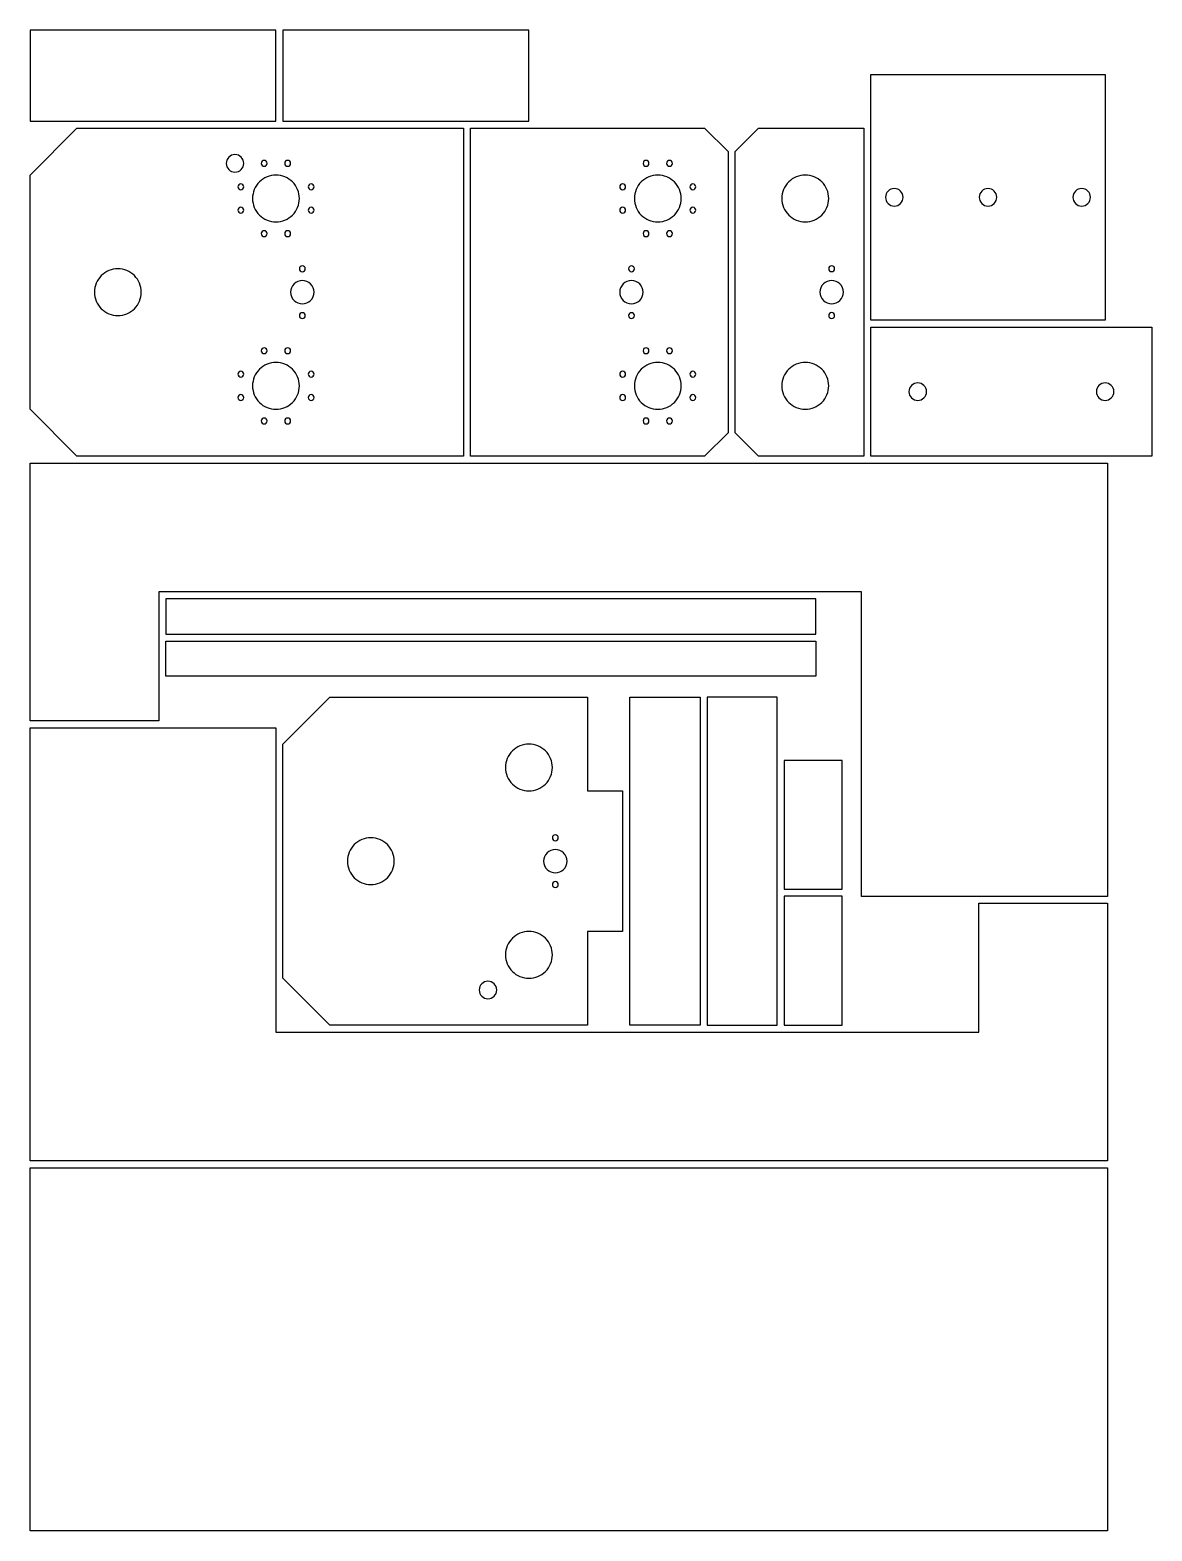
# Model space of a CAD drawing. Extents: x 0.5 to 48.4, y 0.5 to 64.6.
import ezdxf

# ---------------------------------------------------------------- set-up
doc = ezdxf.new("R2010")
doc.units = 0
doc.layers.get('0').update_dxf_attribs({"linetype": 'CONTINUOUS'})

msp = doc.modelspace()

# ---------------------------------------------------------------- linework, layer by layer
for points in [[(0.5, 60.707), (11, 60.707), (11, 64.597), (0.5, 64.597)], [(11.3, 60.707), (21.8, 60.707), (21.8, 64.597), (11.3, 64.597)], [(46.398, 62.704), (46.398, 52.204), (36.398, 52.204), (36.398, 62.704)], [(2.5, 46.403), (0.5, 48.403), (0.5, 58.403), (2.5, 60.403), (19, 60.403), (19, 46.403)], [(29.3, 60.403), (30.3, 59.403), (30.3, 47.403), (29.3, 46.403), (19.3, 46.403), (19.3, 60.403)], [(30.598, 59.404), (31.598, 60.404), (36.098, 60.404), (36.098, 46.404), (31.598, 46.404), (30.598, 47.404)], [(36.398, 46.404), (36.398, 51.904), (48.398, 51.904), (48.398, 46.404)], [(46.5, 27.603), (36, 27.603), (36, 40.603), (6, 40.603), (6, 35.103), (0.5, 35.103), (0.5, 46.103), (46.5, 46.103)], [(6.3, 40.303), (6.3, 38.803), (34.05, 38.803), (34.05, 40.303)], [(6.3, 38.503), (34.05, 38.503), (34.05, 37.003), (6.3, 37.003)], [(11.3, 34.108), (13.3, 36.108), (24.3, 36.108), (24.3, 32.108), (25.8, 32.108), (25.8, 26.108), (24.3, 26.108), (24.3, 22.108), (13.3, 22.108), (11.3, 24.108)], [(29.103, 22.108), (26.103, 22.108), (26.103, 36.108), (29.103, 36.108)], [(32.403, 22.108), (32.403, 36.108), (29.403, 36.108), (29.403, 22.108)], [(0.5, 34.808), (11, 34.808), (11, 21.808), (41, 21.808), (41, 27.308), (46.5, 27.308), (46.5, 16.308), (0.5, 16.308)], [(32.703, 33.408), (32.703, 27.908), (35.178, 27.908), (35.178, 33.408)], [(32.703, 27.608), (32.703, 22.108), (35.178, 22.108), (35.178, 27.608)], [(46.5, 16.008), (46.5, 0.508), (0.5, 0.508), (0.5, 16.008)]]:
    msp.add_lwpolyline(points, close=True)
for points in [[(9.625, 58.903, 0.414214), (9.25, 59.278, 0.414214), (8.875, 58.903, 0.414214), (9.25, 58.528, 0.414214)], [(10.625, 58.903, 0.414214), (10.5, 59.028, 0.414214), (10.375, 58.903, 0.414214), (10.5, 58.778, 0.414214)], [(11.625, 58.903, 0.414214), (11.5, 59.028, 0.414214), (11.375, 58.903, 0.414214), (11.5, 58.778, 0.414214)], [(26.675, 58.903, 0.414214), (26.8, 58.778, 0.414214), (26.925, 58.903, 0.414214), (26.8, 59.028, 0.414214)], [(27.675, 58.903, 0.414214), (27.8, 58.778, 0.414214), (27.925, 58.903, 0.414214), (27.8, 59.028, 0.414214)], [(12, 57.403, 0.414214), (11, 58.403, 0.414214), (10, 57.403, 0.414214), (11, 56.403, 0.414214)], [(26.3, 57.403, 0.414214), (27.3, 56.403, 0.414214), (28.3, 57.403, 0.414214), (27.3, 58.403, 0.414214)], [(34.598, 57.404, 0.414214), (33.598, 58.404, 0.414214), (32.598, 57.404, 0.414214), (33.598, 56.404, 0.414214)], [(9.625, 57.903, 0.414214), (9.5, 58.028, 0.414214), (9.375, 57.903, 0.414214), (9.5, 57.778, 0.414214)], [(12.625, 57.903, 0.414214), (12.5, 58.028, 0.414214), (12.375, 57.903, 0.414214), (12.5, 57.778, 0.414214)], [(25.675, 57.903, 0.414214), (25.8, 57.778, 0.414214), (25.925, 57.903, 0.414214), (25.8, 58.028, 0.414214)], [(28.675, 57.903, 0.414214), (28.8, 57.778, 0.414214), (28.925, 57.903, 0.414214), (28.8, 58.028, 0.414214)], [(37.398, 57.829, 0.414214), (37.023, 57.454, 0.414214), (37.398, 57.079, 0.414214), (37.773, 57.454, 0.414214)], [(41.398, 57.829, 0.414214), (41.023, 57.454, 0.414214), (41.398, 57.079, 0.414214), (41.773, 57.454, 0.414214)], [(45.398, 57.829, 0.414214), (45.023, 57.454, 0.414214), (45.398, 57.079, 0.414214), (45.773, 57.454, 0.414214)], [(9.625, 56.903, 0.414214), (9.5, 57.028, 0.414214), (9.375, 56.903, 0.414214), (9.5, 56.778, 0.414214)], [(12.625, 56.903, 0.414214), (12.5, 57.028, 0.414214), (12.375, 56.903, 0.414214), (12.5, 56.778, 0.414214)], [(25.675, 56.903, 0.414214), (25.8, 56.778, 0.414214), (25.925, 56.903, 0.414214), (25.8, 57.028, 0.414214)], [(28.675, 56.903, 0.414214), (28.8, 56.778, 0.414214), (28.925, 56.903, 0.414214), (28.8, 57.028, 0.414214)], [(10.625, 55.903, 0.414214), (10.5, 56.028, 0.414214), (10.375, 55.903, 0.414214), (10.5, 55.778, 0.414214)], [(11.625, 55.903, 0.414214), (11.5, 56.028, 0.414214), (11.375, 55.903, 0.414214), (11.5, 55.778, 0.414214)], [(26.675, 55.903, 0.414214), (26.8, 55.778, 0.414214), (26.925, 55.903, 0.414214), (26.8, 56.028, 0.414214)], [(27.675, 55.903, 0.414214), (27.8, 55.778, 0.414214), (27.925, 55.903, 0.414214), (27.8, 56.028, 0.414214)], [(12.25, 54.403, 0.414214), (12.125, 54.528, 0.414214), (12, 54.403, 0.414214), (12.125, 54.278, 0.414214)], [(26.05, 54.403, 0.414214), (26.175, 54.278, 0.414214), (26.3, 54.403, 0.414214), (26.175, 54.528, 0.414214)], [(34.848, 54.404, 0.414214), (34.723, 54.529, 0.414214), (34.598, 54.404, 0.414214), (34.723, 54.279, 0.414214)], [(5.25, 53.403, 0.414214), (4.25, 54.403, 0.414214), (3.25, 53.403, 0.414214), (4.25, 52.403, 0.414214)], [(12.625, 53.403, 0.414214), (12.125, 53.903, 0.414214), (11.625, 53.403, 0.414214), (12.125, 52.903, 0.414214)], [(25.675, 53.403, 0.414214), (26.175, 52.903, 0.414214), (26.675, 53.403, 0.414214), (26.175, 53.903, 0.414214)], [(35.223, 53.404, 0.414214), (34.723, 53.904, 0.414214), (34.223, 53.404, 0.414214), (34.723, 52.904, 0.414214)], [(12.25, 52.403, 0.414214), (12.125, 52.528, 0.414214), (12, 52.403, 0.414214), (12.125, 52.278, 0.414214)], [(26.05, 52.403, 0.414214), (26.175, 52.278, 0.414214), (26.3, 52.403, 0.414214), (26.175, 52.528, 0.414214)], [(34.848, 52.404, 0.414214), (34.723, 52.529, 0.414214), (34.598, 52.404, 0.414214), (34.723, 52.279, 0.414214)], [(10.625, 50.903, 0.414214), (10.5, 51.028, 0.414214), (10.375, 50.903, 0.414214), (10.5, 50.778, 0.414214)], [(11.625, 50.903, 0.414214), (11.5, 51.028, 0.414214), (11.375, 50.903, 0.414214), (11.5, 50.778, 0.414214)], [(26.675, 50.903, 0.414214), (26.8, 50.778, 0.414214), (26.925, 50.903, 0.414214), (26.8, 51.028, 0.414214)], [(27.675, 50.903, 0.414214), (27.8, 50.778, 0.414214), (27.925, 50.903, 0.414214), (27.8, 51.028, 0.414214)], [(9.625, 49.903, 0.414214), (9.5, 50.028, 0.414214), (9.375, 49.903, 0.414214), (9.5, 49.778, 0.414214)], [(12, 49.403, 0.414214), (11, 50.403, 0.414214), (10, 49.403, 0.414214), (11, 48.403, 0.414214)], [(12.625, 49.903, 0.414214), (12.5, 50.028, 0.414214), (12.375, 49.903, 0.414214), (12.5, 49.778, 0.414214)], [(25.675, 49.903, 0.414214), (25.8, 49.778, 0.414214), (25.925, 49.903, 0.414214), (25.8, 50.028, 0.414214)], [(26.3, 49.403, 0.414214), (27.3, 48.403, 0.414214), (28.3, 49.403, 0.414214), (27.3, 50.403, 0.414214)], [(28.675, 49.903, 0.414214), (28.8, 49.778, 0.414214), (28.925, 49.903, 0.414214), (28.8, 50.028, 0.414214)], [(34.598, 49.404, 0.414214), (33.598, 50.404, 0.414214), (32.598, 49.404, 0.414214), (33.598, 48.404, 0.414214)], [(38.398, 49.529, 0.414214), (38.023, 49.154, 0.414214), (38.398, 48.779, 0.414214), (38.773, 49.154, 0.414214)], [(46.398, 49.529, 0.414214), (46.023, 49.154, 0.414214), (46.398, 48.779, 0.414214), (46.773, 49.154, 0.414214)], [(9.625, 48.903, 0.414214), (9.5, 49.028, 0.414214), (9.375, 48.903, 0.414214), (9.5, 48.778, 0.414214)], [(12.625, 48.903, 0.414214), (12.5, 49.028, 0.414214), (12.375, 48.903, 0.414214), (12.5, 48.778, 0.414214)], [(25.675, 48.903, 0.414214), (25.8, 48.778, 0.414214), (25.925, 48.903, 0.414214), (25.8, 49.028, 0.414214)], [(28.675, 48.903, 0.414214), (28.8, 48.778, 0.414214), (28.925, 48.903, 0.414214), (28.8, 49.028, 0.414214)], [(10.625, 47.903, 0.414214), (10.5, 48.028, 0.414214), (10.375, 47.903, 0.414214), (10.5, 47.778, 0.414214)], [(11.625, 47.903, 0.414214), (11.5, 48.028, 0.414214), (11.375, 47.903, 0.414214), (11.5, 47.778, 0.414214)], [(26.675, 47.903, 0.414214), (26.8, 47.778, 0.414214), (26.925, 47.903, 0.414214), (26.8, 48.028, 0.414214)], [(27.675, 47.903, 0.414214), (27.8, 47.778, 0.414214), (27.925, 47.903, 0.414214), (27.8, 48.028, 0.414214)], [(22.8, 33.108, 0.414214), (21.8, 34.108, 0.414214), (20.8, 33.108, 0.414214), (21.8, 32.108, 0.414214)], [(23.05, 30.108, 0.414214), (22.925, 30.233, 0.414214), (22.8, 30.108, 0.414214), (22.925, 29.983, 0.414214)], [(16.05, 29.108, 0.414214), (15.05, 30.108, 0.414214), (14.05, 29.108, 0.414214), (15.05, 28.108, 0.414214)], [(23.425, 29.108, 0.414214), (22.925, 29.608, 0.414214), (22.425, 29.108, 0.414214), (22.925, 28.608, 0.414214)], [(23.05, 28.108, 0.414214), (22.925, 28.233, 0.414214), (22.8, 28.108, 0.414214), (22.925, 27.983, 0.414214)], [(22.8, 25.108, 0.414214), (21.8, 26.108, 0.414214), (20.8, 25.108, 0.414214), (21.8, 24.108, 0.414214)], [(20.425, 23.608, 0.414214), (20.05, 23.983, 0.414214), (19.675, 23.608, 0.414214), (20.05, 23.233, 0.414214)], [(20.425, 23.608, 0.414214), (20.05, 23.983, 0.414214), (19.675, 23.608, 0.414214), (20.05, 23.233, 0.414214)]]:
    msp.add_lwpolyline(points, format="xyb", close=True)

doc.saveas('drawing.dxf')
